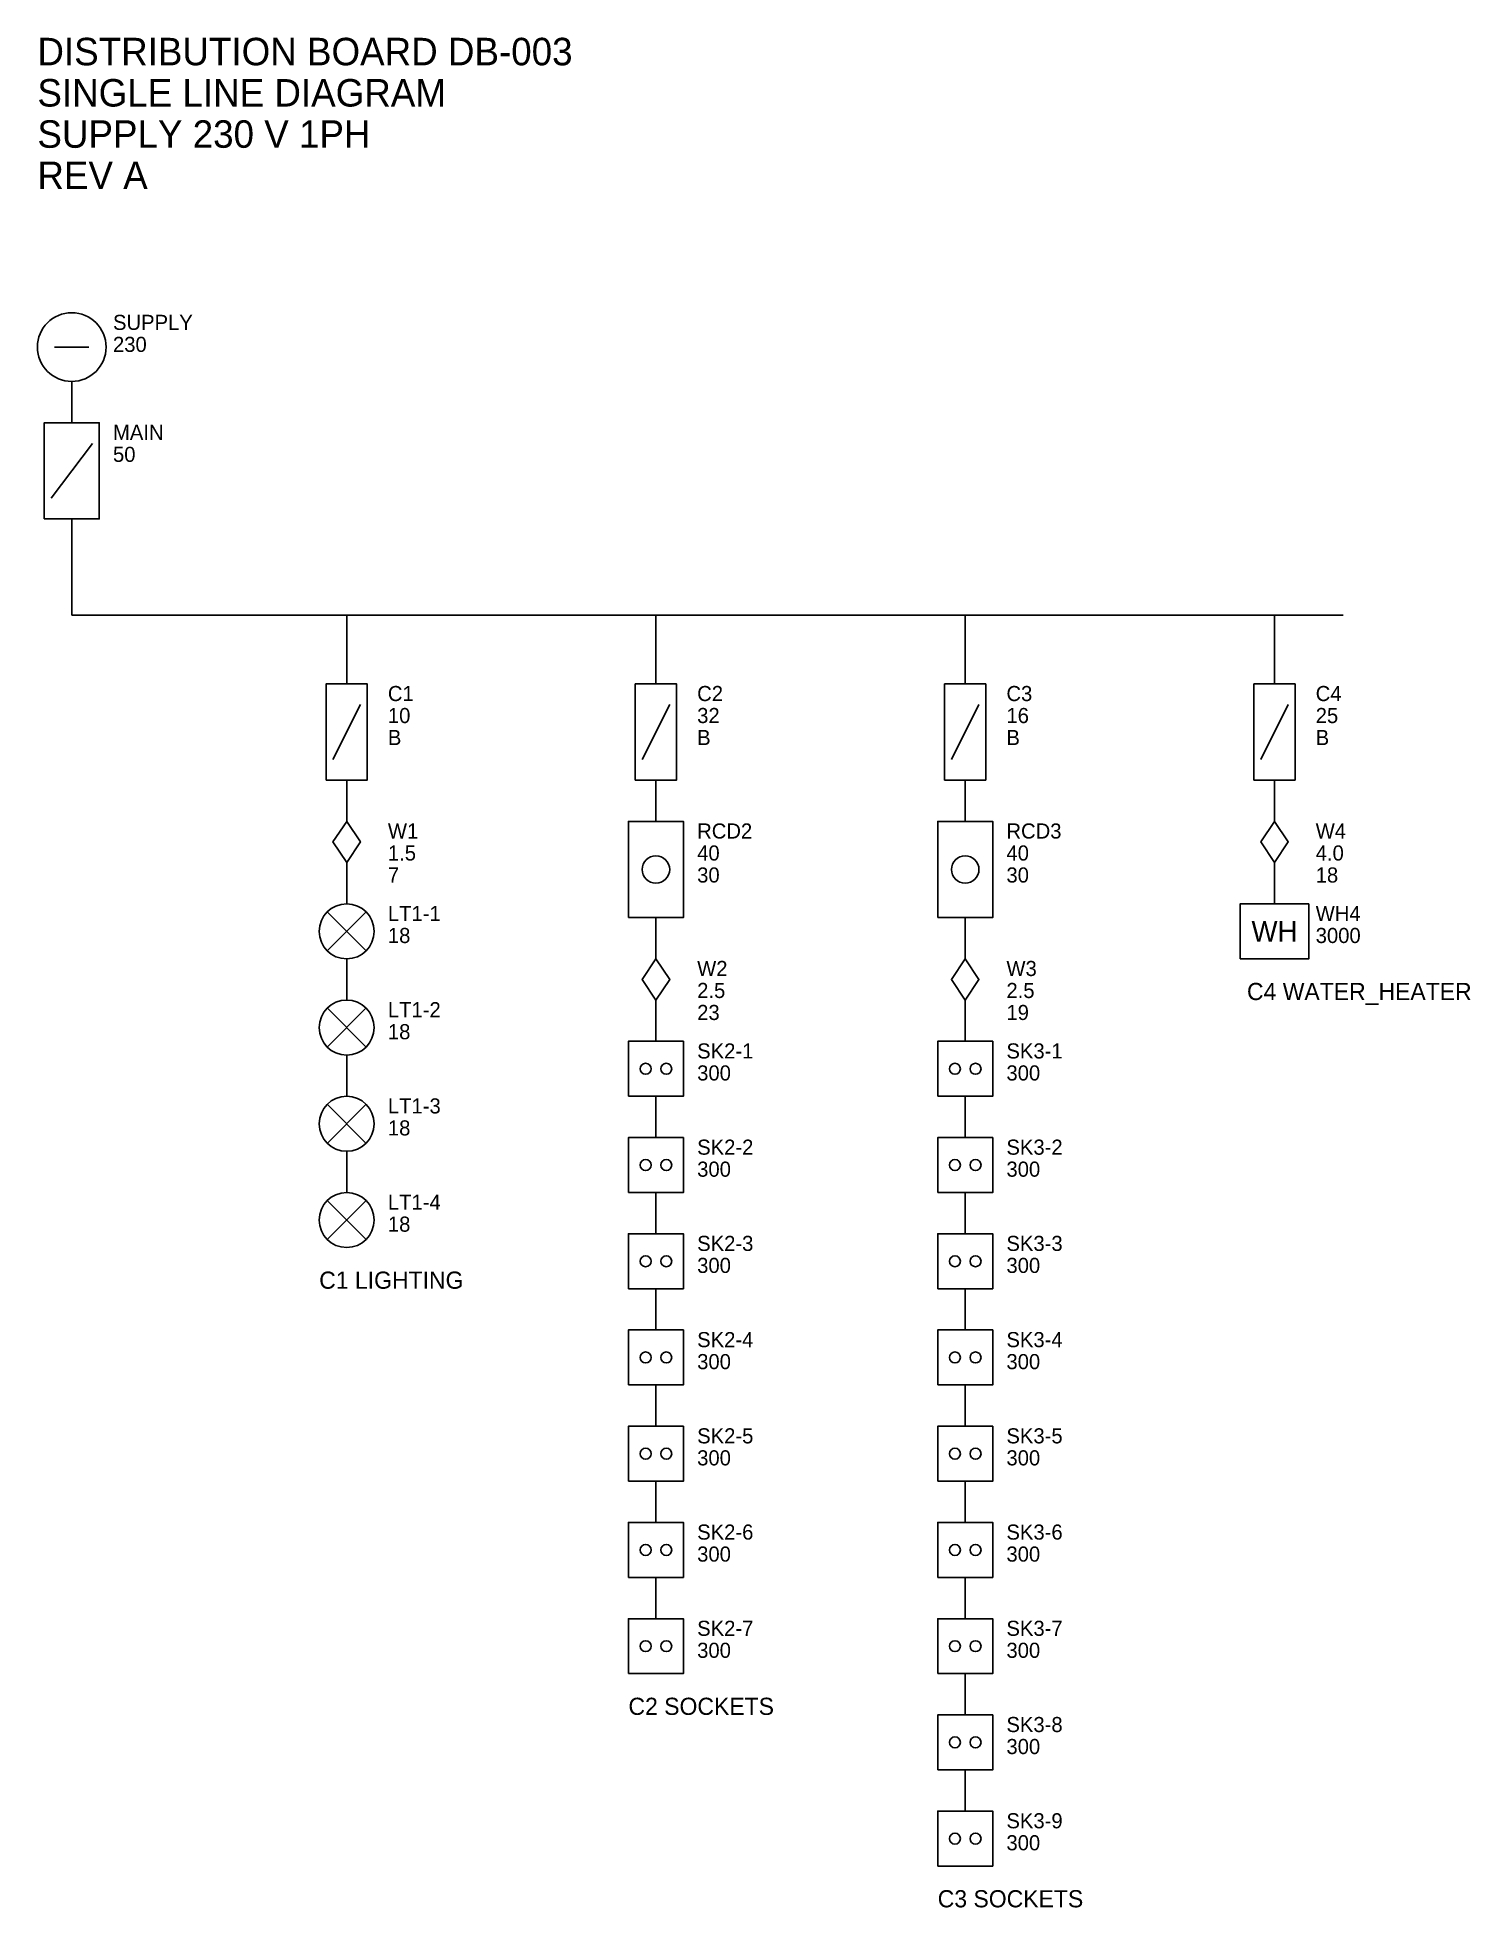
# Model space of a CAD drawing. Extents: x -45 to 164, y -188 to 84.
import ezdxf
from ezdxf.enums import TextEntityAlignment as Align

# ---------------------------------------------------------------- set-up
doc = ezdxf.new("R2010")
doc.units = 0
for name, color, linetype in [('ANNOTATION', 6, 'Continuous'), ('BUSBAR', 1, 'Continuous'), ('DEVICES', 7, 'Continuous'), ('LABELS', 170, 'Continuous'), ('LOADS', 3, 'Continuous'), ('TAGS', 8, 'Continuous'), ('WIRES', 5, 'Continuous')]:
    doc.layers.add(name, color=color, linetype=linetype)

# ---------------------------------------------------------------- blocks, each defined once
blk = doc.blocks.new('SUPPLY')
blk.add_line((-2.5, -5), (2.5, -5))
blk.add_circle((0, -5), 5)
at = {"layer": 'TAGS'}
for tag, p in [('TAG', (6, -2.5)), ('VOLTAGE_V', (6, -5.7))]:
    blk.add_attdef(tag, p, '', height=2.2, dxfattribs=at)
blk = doc.blocks.new('MAIN_SWITCH')
blk.add_line((-3, -11), (3, -3))
blk.add_lwpolyline([(-4, -14), (4, -14), (4, 0), (-4, 0)], close=True)
at = {"layer": 'TAGS'}
for tag, p in [('TAG', (6, -2.5)), ('RATING_A', (6, -5.7))]:
    blk.add_attdef(tag, p, '', height=2.2, dxfattribs=at)
blk = doc.blocks.new('MCB')
blk.add_line((-2, -11), (2, -3))
blk.add_lwpolyline([(-3, -14), (3, -14), (3, 0), (-3, 0)], close=True)
at = {"layer": 'TAGS'}
for tag, p in [('TAG', (6, -2.5)), ('RATING_A', (6, -5.7)), ('CURVE', (6, -8.9))]:
    blk.add_attdef(tag, p, '', height=2.2, dxfattribs=at)
blk = doc.blocks.new('CABLE')
blk.add_lwpolyline([(0, 0), (2, -3), (0, -6), (-2, -3)], close=True)
at = {"layer": 'TAGS'}
for tag, p in [('TAG', (6, -2.5)), ('SIZE_SQMM', (6, -5.7)), ('LENGTH_M', (6, -8.9))]:
    blk.add_attdef(tag, p, '', height=2.2, dxfattribs=at)
blk = doc.blocks.new('LIGHT')
for p, q in [((-2.8, -1.2), (2.8, -6.8)), ((-2.8, -6.8), (2.8, -1.2))]:
    blk.add_line(p, q)
blk.add_circle((0, -4), 4)
at = {"layer": 'TAGS'}
for tag, p in [('TAG', (6, -2.5)), ('LOAD_W', (6, -5.7))]:
    blk.add_attdef(tag, p, '', height=2.2, dxfattribs=at)
blk = doc.blocks.new('RCD')
blk.add_lwpolyline([(-4, -14), (4, -14), (4, 0), (-4, 0)], close=True)
blk.add_circle((0, -7), 2)
at = {"layer": 'TAGS'}
for tag, p in [('TAG', (6, -2.5)), ('RATING_A', (6, -5.7)), ('SENS_MA', (6, -8.9))]:
    blk.add_attdef(tag, p, '', height=2.2, dxfattribs=at)
blk = doc.blocks.new('SOCKET')
blk.add_lwpolyline([(-4, -8), (4, -8), (4, 0), (-4, 0)], close=True)
for centre in [(-1.5, -4), (1.5, -4)]:
    blk.add_circle(centre, 0.8)
at = {"layer": 'TAGS'}
for tag, p in [('TAG', (6, -2.5)), ('LOAD_W', (6, -5.7))]:
    blk.add_attdef(tag, p, '', height=2.2, dxfattribs=at)
blk = doc.blocks.new('WATER_HEATER')
blk.add_lwpolyline([(-5, -8), (5, -8), (5, 0), (-5, 0)], close=True)
blk.add_text('WH', height=3).set_placement((0, -4), align=Align.MIDDLE_CENTER)
at = {"layer": 'TAGS'}
for tag, p in [('TAG', (6, -2.5)), ('LOAD_W', (6, -5.7))]:
    blk.add_attdef(tag, p, '', height=2.2, dxfattribs=at)

msp = doc.modelspace()

# ---------------------------------------------------------------- linework, layer by layer
at = {"layer": 'BUSBAR'}
msp.add_line((-40, 0), (145, 0), dxfattribs=at)
at = {"layer": 'WIRES'}
for p, q in [((-40, 34), (-40, 28)), ((-40, 14), (-40, 0)), ((0, 0), (0, -10)), ((45, 0), (45, -10)), ((90, 0), (90, -10)), ((135, 0), (135, -10)), ((0, -24), (0, -30)), ((45, -24), (45, -30)), ((90, -24), (90, -30)), ((135, -24), (135, -30)), ((0, -36), (0, -42)), ((135, -36), (135, -42)), ((45, -44), (45, -50)), ((90, -44), (90, -50)), ((0, -50), (0, -56)), ((45, -56), (45, -62)), ((90, -56), (90, -62)), ((0, -64), (0, -70)), ((45, -70), (45, -76)), ((90, -70), (90, -76)), ((0, -78), (0, -84)), ((45, -84), (45, -90)), ((90, -84), (90, -90)), ((45, -98), (45, -104)), ((90, -98), (90, -104)), ((45, -112), (45, -118)), ((90, -112), (90, -118)), ((45, -126), (45, -132)), ((90, -126), (90, -132)), ((45, -140), (45, -146)), ((90, -140), (90, -146)), ((90, -154), (90, -160)), ((90, -168), (90, -174))]:
    msp.add_line(p, q, dxfattribs=at)

# ---------------------------------------------------------------- block references
at = {"layer": 'DEVICES'}
for name, p, values in [('SUPPLY', (-40, 44), {'TAG': 'SUPPLY', 'VOLTAGE_V': '230'}), ('MAIN_SWITCH', (-40, 28), {'TAG': 'MAIN', 'RATING_A': '50'}), ('MCB', (0, -10), {'TAG': 'C1', 'RATING_A': '10', 'CURVE': 'B'}), ('MCB', (45, -10), {'TAG': 'C2', 'RATING_A': '32', 'CURVE': 'B'}), ('MCB', (90, -10), {'TAG': 'C3', 'RATING_A': '16', 'CURVE': 'B'}), ('MCB', (135, -10), {'TAG': 'C4', 'RATING_A': '25', 'CURVE': 'B'}), ('CABLE', (0, -30), {'TAG': 'W1', 'SIZE_SQMM': '1.5', 'LENGTH_M': '7'}), ('RCD', (45, -30), {'TAG': 'RCD2', 'RATING_A': '40', 'SENS_MA': '30'}), ('RCD', (90, -30), {'TAG': 'RCD3', 'RATING_A': '40', 'SENS_MA': '30'}), ('CABLE', (135, -30), {'TAG': 'W4', 'SIZE_SQMM': '4.0', 'LENGTH_M': '18'}), ('CABLE', (45, -50), {'TAG': 'W2', 'SIZE_SQMM': '2.5', 'LENGTH_M': '23'}), ('CABLE', (90, -50), {'TAG': 'W3', 'SIZE_SQMM': '2.5', 'LENGTH_M': '19'})]:
    msp.add_blockref(name, p, dxfattribs=at).add_auto_attribs(values)
at = {"layer": 'LOADS'}
for name, p, values in [('LIGHT', (0, -42), {'TAG': 'LT1-1', 'LOAD_W': '18'}), ('WATER_HEATER', (135, -42), {'TAG': 'WH4', 'LOAD_W': '3000'}), ('LIGHT', (0, -56), {'TAG': 'LT1-2', 'LOAD_W': '18'}), ('SOCKET', (45, -62), {'TAG': 'SK2-1', 'LOAD_W': '300'}), ('SOCKET', (90, -62), {'TAG': 'SK3-1', 'LOAD_W': '300'}), ('LIGHT', (0, -70), {'TAG': 'LT1-3', 'LOAD_W': '18'}), ('SOCKET', (45, -76), {'TAG': 'SK2-2', 'LOAD_W': '300'}), ('SOCKET', (90, -76), {'TAG': 'SK3-2', 'LOAD_W': '300'}), ('LIGHT', (0, -84), {'TAG': 'LT1-4', 'LOAD_W': '18'}), ('SOCKET', (45, -90), {'TAG': 'SK2-3', 'LOAD_W': '300'}), ('SOCKET', (90, -90), {'TAG': 'SK3-3', 'LOAD_W': '300'}), ('SOCKET', (45, -104), {'TAG': 'SK2-4', 'LOAD_W': '300'}), ('SOCKET', (90, -104), {'TAG': 'SK3-4', 'LOAD_W': '300'}), ('SOCKET', (45, -118), {'TAG': 'SK2-5', 'LOAD_W': '300'}), ('SOCKET', (90, -118), {'TAG': 'SK3-5', 'LOAD_W': '300'}), ('SOCKET', (45, -132), {'TAG': 'SK2-6', 'LOAD_W': '300'}), ('SOCKET', (90, -132), {'TAG': 'SK3-6', 'LOAD_W': '300'}), ('SOCKET', (45, -146), {'TAG': 'SK2-7', 'LOAD_W': '300'}), ('SOCKET', (90, -146), {'TAG': 'SK3-7', 'LOAD_W': '300'}), ('SOCKET', (90, -160), {'TAG': 'SK3-8', 'LOAD_W': '300'}), ('SOCKET', (90, -174), {'TAG': 'SK3-9', 'LOAD_W': '300'})]:
    msp.add_blockref(name, p, dxfattribs=at).add_auto_attribs(values)

# ---------------------------------------------------------------- texts
at = {"layer": 'ANNOTATION'}
for s, p in [('DISTRIBUTION BOARD DB-003', (-45, 80)), ('SINGLE LINE DIAGRAM', (-45, 74)), ('SUPPLY 230 V 1PH', (-45, 68)), ('REV A', (-45, 62))]:
    msp.add_text(s, height=4, dxfattribs=at).set_placement(p)
at = {"layer": 'LABELS'}
for s, p in [('C4 WATER_HEATER', (131, -56)), ('C1 LIGHTING', (-4, -98)), ('C2 SOCKETS', (41, -160)), ('C3 SOCKETS', (86, -188))]:
    msp.add_text(s, height=2.5, dxfattribs=at).set_placement(p)

doc.saveas('drawing.dxf')
